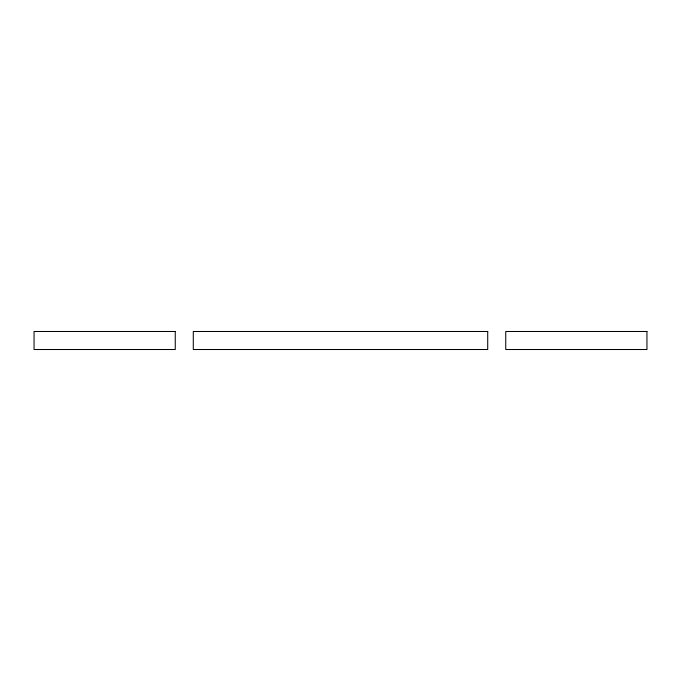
<?xml version="1.0" encoding="UTF-8"?>
<svg xmlns="http://www.w3.org/2000/svg" width="681" height="681" viewBox="0 0 681 681"><rect width="100%" height="100%" fill="white"/><g stroke="black" fill="none" stroke-linecap="round" stroke-linejoin="round"><path stroke-width="1.02" d="M175.255 331.485L34.05 331.485L34.05 349.515L175.255 349.515L175.255 331.485M487.715 331.485L193.285 331.485L193.285 349.515L487.715 349.515L487.715 331.485M646.95 331.485L505.745 331.485L505.745 349.515L646.95 349.515L646.95 331.485"/></g></svg>
